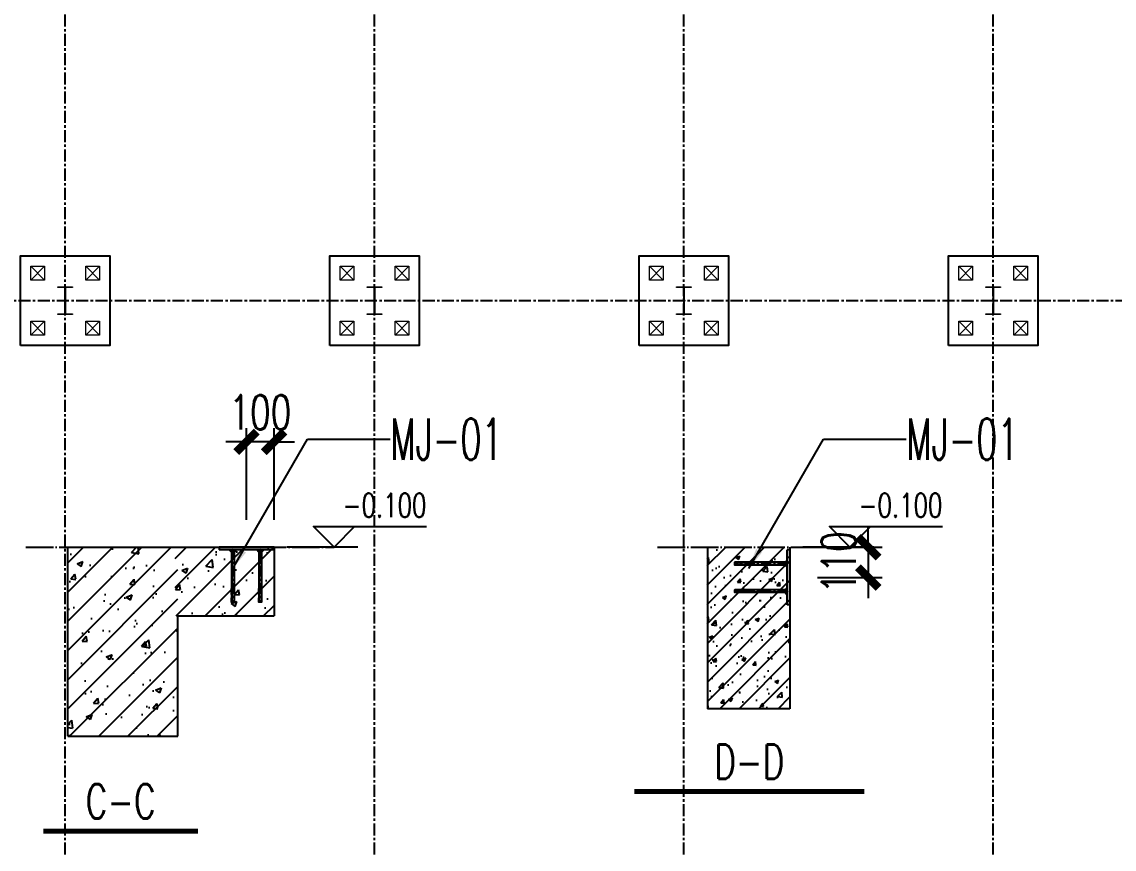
# Model space of a CAD drawing. Extents: x 782294 to 1727252, y -631030 to 17645.
# Drawn here: x 1082719 to 1114496, y -549418 to -525359 of the extents above; entities that cross this region are included whole.
import ezdxf
from ezdxf.enums import TextEntityAlignment as Align

# ---------------------------------------------------------------- set-up
doc = ezdxf.new("R2010")
doc.units = 0
for name, pattern in [('CENTER', [2, 1.25, -0.25, 0.25, -0.25]), ('ZN-CENTER', [2, 1.25, -0.25, 0.25, -0.25]), ('ZN-DOTE', [2.42, 2, -0.2, 0.02, -0.2])]:
    doc.linetypes.add(name, pattern=pattern)
doc.layers.get('Defpoints').update_dxf_attribs({"color": 210})
for name, color, linetype in [('!ZN1-填充-8', 8, 'Continuous'), ('!ZN2-WALL-5', 5, 'Continuous'), ('!ZN3-铝板幕墙-3', 3, 'Continuous'), ('!ZN6-轴线-1', 1, 'ZN-CENTER'), ('20剖面图$0$AS-COLN', 6, 'Continuous'), ('20剖面图$0$PUB_HATCH', 8, 'Continuous'), ('2钢材断面', 2, 'Continuous'), ('3符号', 3, 'Continuous'), ('40钢材投影', 40, 'Continuous'), ('A-AXIS-DP', 126, 'Continuous'), ('ALT_CEN-0-30', 1, 'CENTER'), ('DIM', 173, 'Continuous'), ('DOTE', 1, 'CENTER'), ('S-DOTE1', 140, 'CENTER'), ('S-HATCH1-W', 252, 'Continuous'), ('TEXT', 7, 'Continuous'), ('结构轮廓线', 1, 'Continuous')]:
    doc.layers.add(name, color=color, linetype=linetype)
doc.layers.add('S-col', color=2, linetype='Continuous', lineweight=0)
doc.layers.add('S-zhuang', color=1, linetype='Continuous', lineweight=0)
doc.styles.add('DHTEXT-1', font='romans.shx', dxfattribs={"width": 0.7, "bigfont": 'chinese.shx'})
doc.styles.add('卓越符号', font='ROMANS.shx', dxfattribs={"width": 0.7, "bigfont": 'CHINESE.shx'})
doc.dimstyles.new('ZN50', dxfattribs={"dimscale": 50, "dimtxt": 2.5, "dimasz": 1.5, "dimexe": 1, "dimexo": 2, "dimgap": 0.9, "dimtad": 1, "dimdec": 0, "dimdsep": 46, "dimtxsty": 'DHTEXT-1', "dimblk": 'ARCHTICK', "dimcen": 2.5, "dimclrd": 173, "dimclre": 173, "dimclrt": 7, "dimazin": 2, "dimtfac": 1, "dimtdec": 0, "dimtix": 1, "dimtmove": 2, "dimatfit": 3, "dimfxl": 0, "dimtolj": 1, "dimtzin": 12, "dimarcsym": 0})

# ---------------------------------------------------------------- blocks, each defined once
blk = doc.blocks.new('20250821100720')
at = {"layer": 'DOTE', "ltscale": 280}
for p, q in [((85000, -8180), (85000, 83777.4)), ((94000, -8180), (94000, 83777.4)), ((103000, -8180), (103000, 83777.4)), ((112000, -8180), (112000, 83777.4)), ((195431, 53850), (-7455.8, 53850))]:
    blk.add_line(p, q, dxfattribs=at)
blk = doc.blocks.new('*U24')
at = {"ltscale": 10}
blk.add_line((3.48, 0), (-6.85, 0), dxfattribs=at)
blk.add_lwpolyline([(3, 3), (0, 0), (-3, 3), (13.45, 3)])
at = {"color": 0, "style": '卓越符号', "width": 0.7, "flags": 8}
blk.add_attdef('±0.000', text='', height=3.5, dxfattribs=at).set_placement((13.45, 4.35), align=Align.RIGHT)
blk = doc.blocks.new('*U421')
at = {"const_width": 0.7}
blk.add_lwpolyline([(-11.26, 0), (11.26, 0)], dxfattribs=at)
at = {"color": 0, "style": '卓越符号', "width": 0.7, "flags": 8}
blk.add_attdef('图名', text='', height=5, dxfattribs=at).set_placement((0, 1.85), align=Align.CENTER)
blk.add_attdef('比例', (14.06, 1.85), '', height=4, dxfattribs=at)
blk = doc.blocks.new('_ArchTick')
at = {"color": 0, "linetype": 'ByBlock', "const_width": 0.4}
blk.add_lwpolyline([(-0.5, -0.5), (0.5, 0.5)], dxfattribs=at)
blk = doc.blocks.new('A$Cec10f56f')
at = {"layer": '!ZN1-填充-8'}
h = blk.add_hatch(color=252, dxfattribs=at)
h.dxf.hatch_style = 1
h.paths.add_polyline_path([(10, 55), (10, 62.9), (18, 55)])
h = blk.add_hatch(color=252, dxfattribs=at)
h.dxf.hatch_style = 1
h.paths.add_polyline_path([(18, 55), (18, 45), (10, 45), (10, 55)])
h = blk.add_hatch(color=252, dxfattribs=at)
h.dxf.hatch_style = 1
h.paths.add_polyline_path([(10, 45), (10, 37.1), (18, 45)])
h = blk.add_hatch(color=252, dxfattribs=at)
h.dxf.hatch_style = 1
h.paths.add_polyline_path([(10, -45), (10, -37.1), (18, -45)])
h = blk.add_hatch(color=252, dxfattribs=at)
h.dxf.hatch_style = 1
h.paths.add_polyline_path([(18, -45), (18, -55), (10, -55), (10, -45)])
h = blk.add_hatch(color=252, dxfattribs=at)
h.dxf.hatch_style = 1
h.paths.add_polyline_path([(10, -55), (10, -62.9), (18, -55)])
at = {"layer": '2钢材断面'}
for p, q in [((0, 100), (10, 100)), ((0, 100), (0, -100)), ((10, 100), (10, 45)), ((10, 45), (10, -44)), ((10, -44), (10, -100)), ((0, -100), (10, -100))]:
    blk.add_line(p, q, dxfattribs=at)
at = {"layer": '40钢材投影'}
for p, q in [((18, 55), (10, 62.9)), ((10, 55), (200, 55)), ((10, 45), (200, 45)), ((18, 45), (10, 37.1)), ((200, 55), (200, 45)), ((18, -45), (10, -37.1)), ((10, -45), (200, -45)), ((10, -55), (200, -55)), ((18, -55), (10, -62.9)), ((200, -45), (200, -55))]:
    blk.add_line(p, q, dxfattribs=at)
for points in [[(172, 45), (150, 45), (150, 55), (200, 55), (200, 45), (184, 45)], [(172, -55), (150, -55), (150, -45), (200, -45), (200, -55), (184, -55)]]:
    blk.add_lwpolyline(points, dxfattribs=at)
at = {"layer": 'ALT_CEN-0-30', "ltscale": 0.3}
for p, q in [((0, 50), (197.8, 50)), ((0, -50), (197.8, -50))]:
    blk.add_line(p, q, dxfattribs=at)
blk = doc.blocks.new('*D366')
at = {"layer": 'Defpoints', "color": 0, "ltscale": 500, "transparency": 16777216}
for p in [(317806.6, -569285.4), (317806.6, -569668.4), (317906.6, -569668.4)]:
    blk.add_point(p, dxfattribs=at)
at = {"layer": 'DIM', "color": 173, "linetype": 'ByBlock', "lineweight": -2, "ltscale": 500, "transparency": 16777216}
for p, q in [((317806.6, -569568.4), (317806.6, -569235.4)), ((317906.6, -569568.4), (317906.6, -569235.4)), ((317806.6, -569285.4), (317731.6, -569285.4)), ((317906.6, -569285.4), (317806.6, -569285.4)), ((317906.6, -569285.4), (317981.6, -569285.4))]:
    blk.add_line(p, q, dxfattribs=at)
at = {"layer": 'DIM', "color": 173, "lineweight": -2, "ltscale": 500, "transparency": 16777216, "xscale": 75, "yscale": 75, "zscale": 75}
blk.add_blockref('_ArchTick', (317806.6, -569285.4), dxfattribs=at)
at = {"layer": 'DIM', "color": 173, "lineweight": -2, "ltscale": 500, "transparency": 16777216, "xscale": 75, "yscale": 75, "zscale": 75, "rotation": 180}
blk.add_blockref('_ArchTick', (317906.6, -569285.4), dxfattribs=at)
at = {"layer": 'DIM', "color": 7, "ltscale": 500, "transparency": 16777216, "insert": (317856.6, -569177.9), "char_height": 125, "attachment_point": 5, "style": 'DHTEXT-1'}
blk.add_mtext('\\A1;100', dxfattribs=at)
blk = doc.blocks.new('*U422')
at = {"const_width": 0.7}
blk.add_lwpolyline([(-16.73, 0), (16.73, 0)], dxfattribs=at)
at = {"color": 0, "style": '卓越符号', "width": 0.7, "flags": 8}
blk.add_attdef('图名', text='', height=5, dxfattribs=at).set_placement((0, 1.85), align=Align.CENTER)
blk.add_attdef('比例', (19.53, 1.85), '', height=4, dxfattribs=at)
blk = doc.blocks.new('*D367')
at = {"layer": 'Defpoints', "color": 0, "ltscale": 500, "transparency": 16777216}
for p in [(319782.8, -569668.4), (319782.8, -569778.4), (320067.5, -569778.4)]:
    blk.add_point(p, dxfattribs=at)
at = {"layer": 'DIM', "color": 173, "linetype": 'ByBlock', "lineweight": -2, "ltscale": 500, "transparency": 16777216}
for p, q in [((320067.5, -569668.4), (320067.5, -569593.4)), ((319882.8, -569668.4), (320117.5, -569668.4)), ((320067.5, -569668.4), (320067.5, -569778.4)), ((319882.8, -569778.4), (320117.5, -569778.4)), ((320067.5, -569778.4), (320067.5, -569853.4))]:
    blk.add_line(p, q, dxfattribs=at)
at = {"layer": 'DIM', "color": 173, "lineweight": -2, "ltscale": 500, "transparency": 16777216, "xscale": 75, "yscale": 75, "zscale": 75}
for p, rotation in [((320067.5, -569668.4), 270), ((320067.5, -569778.4), 90)]:
    blk.add_blockref('_ArchTick', p, dxfattribs=dict(at, rotation=rotation))
at = {"layer": 'DIM', "color": 7, "ltscale": 500, "transparency": 16777216, "insert": (319960, -569723.4), "char_height": 125, "attachment_point": 5, "rotation": 90, "style": 'DHTEXT-1'}
blk.add_mtext('\\A1;110', dxfattribs=at)
blk = doc.blocks.new('S-ZHUANG-400')
at = {"layer": 'S-zhuang'}
for p, q in [((200, -200), (-200, 200)), ((-200, -200), (200, 200))]:
    blk.add_line(p, q, dxfattribs=at)
blk.add_lwpolyline([(-200, 200), (200, 200), (200, -200), (-200, -200)], close=True, dxfattribs=at)
blk = doc.blocks.new('CT4')
at = {"layer": 'S-DOTE1', "ltscale": 0.25}
for p, q in [((-99971, -169242), (-100091, -169242)), ((-100031, -169182), (-100031, -169302))]:
    blk.add_line(p, q, dxfattribs=at)
at = {"layer": 'S-HATCH1-W'}
blk.add_lwpolyline([(-101331, -170542), (-101331, -167942), (-98731, -167942), (-98731, -170542)], close=True, dxfattribs=at)
at = {"layer": 'S-zhuang', "rotation": 90}
for p in [(-100831, -168442), (-99231, -168442), (-100831, -170042), (-99231, -170042)]:
    blk.add_blockref('S-ZHUANG-400', p, dxfattribs=at)
blk = doc.blocks.new('A$C46867589')
at = {"layer": 'S-col'}
for points in [[(84785, 54250), (85215, 54250), (85215, 54232), (85006, 54232), (85006, 53468), (85215, 53468), (85215, 53450), (84785, 53450), (84785, 53468), (84994, 53468), (84994, 54232), (84785, 54232)], [(93785, 54250), (94215, 54250), (94215, 54232), (94006, 54232), (94006, 53468), (94215, 53468), (94215, 53450), (93785, 53450), (93785, 53468), (93994, 53468), (93994, 54232), (93785, 54232)], [(102785, 54250), (103215, 54250), (103215, 54232), (103006, 54232), (103006, 53468), (103215, 53468), (103215, 53450), (102785, 53450), (102785, 53468), (102994, 53468), (102994, 54232), (102785, 54232)], [(111785, 54250), (112215, 54250), (112215, 54232), (112006, 54232), (112006, 53468), (112215, 53468), (112215, 53450), (111785, 53450), (111785, 53468), (111994, 53468), (111994, 54232), (111785, 54232)]]:
    blk.add_lwpolyline(points, close=True, dxfattribs=at)
at = {"layer": 'S-zhuang'}
for p in [(185031, 223092), (194031, 223092), (203031, 223092), (212031, 223092)]:
    blk.add_blockref('CT4', p, dxfattribs=at)
blk = doc.blocks.new('20250913092138')
at = {"layer": '20剖面图$0$PUB_HATCH'}
h = blk.add_hatch(dxfattribs=at)
h.set_pattern_fill('钢筋混凝土', color=256, scale=30, style=0)
h.set_pattern_definition([(45, (537792.24, -567124.985), (-53.0330086, 53.0330086), []), (50, (537792.24, -567124.98), (215.178055, -18.82564), [22.5, -247.5]), (355, (537792.24, -567124.98), (-41.6254, 225.65764), [18, -198]), (100.4514, (537810.17, -567126.55), (173.552815, 206.83186), [19.12206, -210.342634]), (46.1842, (537792.24, -567064.98), (320.172315, -49.6557), [33.75, -371.25]), (96.6356, (537818.92, -567069.12), (280.39881, 292.23536), [28.68309, -315.5139]), (351.1842, (537792.24, -567065), (280.39858, 292.23558), [27, -297]), (21, (537822.24, -567079.98), (179.072116, -120.785667), [22.5, -247.5]), (326, (537822.24, -567079.98), (72.9946, 217.545014), [18, -198]), (71.4514, (537837.16, -567090.05), (252.06679, 96.75915), [19.12206, -210.342634]), (37.5, (537792.24, -567124.985), (3.6479566, 99.868156), [0, -195.6, 0, -201, 0, -198.75]), (7.5, (537792.24, -567124.98), (78.920861, 118.323514), [0, -114.6, 0, -191.1, 0, -75.75]), (327.5, (537725.34, -567124.985), (160.146731, -6.7664615), [0, -75, 0, -234, 0, -310.5]), (317.5, (537695.34, -567124.98), (174.95585, 30.031495), [0, -97.5, 0, -155.4, 0, -220.5])])
h.paths.add_polyline_path([(207.7, 345), (207.7, 1032.5), (-192.3, 1032.5), (-192.3, 345)])
h = blk.add_hatch(dxfattribs=at)
h.set_pattern_fill('钢筋混凝土', color=256, scale=30, style=0)
h.set_pattern_definition([(45, (537742.24, -567124.985), (-53.0330086, 53.0330086), []), (50, (537742.24, -567124.98), (215.178055, -18.82564), [22.5, -247.5]), (355, (537742.24, -567124.98), (-41.6254, 225.65764), [18, -198]), (100.4514, (537760.17, -567126.55), (173.552815, 206.83186), [19.12206, -210.342634]), (46.1842, (537742.24, -567064.98), (320.172315, -49.6557), [33.75, -371.25]), (96.6356, (537768.92, -567069.12), (280.39881, 292.23536), [28.68309, -315.5139]), (351.1842, (537742.24, -567065), (280.39858, 292.23558), [27, -297]), (21, (537772.24, -567079.98), (179.072116, -120.785667), [22.5, -247.5]), (326, (537772.24, -567079.98), (72.9946, 217.545014), [18, -198]), (71.4514, (537787.16, -567090.05), (252.06679, 96.75915), [19.12206, -210.342634]), (37.5, (537742.24, -567124.985), (3.6479566, 99.868156), [0, -195.6, 0, -201, 0, -198.75]), (7.5, (537742.24, -567124.98), (78.920861, 118.323514), [0, -114.6, 0, -191.1, 0, -75.75]), (327.5, (537675.34, -567124.985), (160.146731, -6.7664615), [0, -75, 0, -234, 0, -310.5]), (317.5, (537645.34, -567124.98), (174.95585, 30.031495), [0, -97.5, 0, -155.4, 0, -220.5])])
h.paths.add_polyline_path([(198.4, 1032.5), (198.4, 782.5), (557.7, 782.5), (557.7, 1032.5)])
at = {"layer": '!ZN2-WALL-5'}
for p, q in [((-192.3, 345), (-192.3, 1032.5)), ((-192.3, 1032.5), (557.7, 1032.5)), ((557.7, 1032.5), (557.7, 782.5)), ((207.7, 345), (207.7, 782.5)), ((207.7, 782.5), (557.7, 782.5)), ((-192.3, 345), (207.7, 345))]:
    blk.add_line(p, q, dxfattribs=at)
at = {"layer": '!ZN6-轴线-1', "color": 1, "linetype": 'ZN-DOTE', "ltscale": 50}
blk.add_line((-344.6, 1032.5), (775.9, 1032.5), dxfattribs=at)
at = {"layer": '20剖面图$0$AS-COLN'}
for p in [(557.7, 1032.5), (207.7, 782.5)]:
    blk.add_line(p, (557.7, 782.5), dxfattribs=at)
at = {"layer": '3符号', "color": 7}
ref = blk.add_blockref('*U24', (775.9, 1032.5), dxfattribs=dict(at, xscale=25, yscale=25, zscale=25))
ref.add_attrib('±0.000', '-0.100', dxfattribs={"layer": '0', "color": 0, "height": 87.5, "style": '卓越符号', "width": 0.7}).set_placement((1112.1, 1141.2), align=Align.RIGHT)
ref = blk.add_blockref('*U421', (0, 0), dxfattribs=dict(at, xscale=25, yscale=25, zscale=25))
ref.add_attrib('图名', 'C-C', dxfattribs={"layer": '0', "color": 0, "height": 125, "style": '卓越符号', "width": 0.7}).set_placement((0, 46.2), align=Align.CENTER)
at = {"layer": '40钢材投影', "color": 2, "ltscale": 500, "rotation": 270}
blk.add_blockref('A$Cec10f56f', (457.7, 1032.5), dxfattribs=at)
at = {"layer": 'TEXT', "ltscale": 500, "style": 'DHTEXT-1', "width": 0.6}
blk.add_text('MJ-01', height=150, dxfattribs=at).set_placement((980.5, 1424.9), align=Align.MIDDLE_LEFT)
at = {"layer": 'DIM', "ltscale": 500}
dim = blk.add_linear_dim(base=(457.7, 1415.4), p1=(557.7, 1032.5), p2=(457.7, 1032.5), dimstyle='ZN50', dxfattribs=at)
dim.commit()
dim.dimension.update_dxf_attribs({"geometry": '*D366', "text_midpoint": (507.7, 1522.9), "insert": (-317348.9, 570700.8)})
at = {"layer": 'DIM', "color": 1}
blk.add_leader([(407.7, 954.5), (679.3, 1424.9), (980.5, 1424.9)], dimstyle='ZN50', dxfattribs=at)
blk = doc.blocks.new('20250913092141')
at = {"layer": '!ZN1-填充-8', "ltscale": 20}
h = blk.add_hatch(dxfattribs=at)
h.set_pattern_fill('钢筋混凝土', color=256, scale=20)
h.set_pattern_definition([(45, (62166, 69172.554), (-35.35534, 35.35534), []), (50, (62166, 69172.55), (143.45204, -12.55043), [15, -165]), (355, (62166, 69172.55), (-27.75027, 150.43843), [12, -132]), (100.4514, (62177.95, 69171.51), (115.70188, 137.8879), [12.74804, -140.22842]), (46.1842, (62166, 69212.55), (213.4482, -33.1038), [22.5, -247.5]), (96.6356, (62183.79, 69209.8), (186.93254, 194.82357), [19.12206, -210.3426]), (351.1842, (62166, 69212.55), (186.9324, 194.8237), [18, -198]), (21, (62186, 69202.55), (119.38141, -80.52378), [15, -165]), (326, (62186, 69202.55), (48.66307, 145.03), [12, -132]), (71.4514, (62195.95, 69195.84), (168.04453, 64.5061), [12.74804, -140.22842]), (37.5, (62166, 69172.554), (2.43197, 66.57877), [0, -130.4, 0, -134, 0, -132.5]), (7.5, (62166, 69172.554), (52.61391, 78.88234), [0, -76.4, 0, -127.4, 0, -50.5]), (327.5, (62121.4, 69172.554), (106.764487, -4.510974), [0, -50, 0, -156, 0, -207]), (317.5, (62101.4, 69172.55), (116.63723, 20.021), [0, -65, 0, -103.6, 0, -147])])
h.paths.add_polyline_path([(-152.8, 888.4), (-152.8, 688.4), (-152, 300.9), (148, 300.9), (148, 888.4)])
at = {"layer": '!ZN2-WALL-5'}
for p, q in [((-152, 888.4), (-152, 300.9)), ((148, 888.4), (148, 300.9)), ((148, 300.9), (-152, 300.9))]:
    blk.add_line(p, q, dxfattribs=at)
at = {"layer": '!ZN6-轴线-1', "color": 1, "linetype": 'ZN-DOTE', "ltscale": 50}
blk.add_line((-333.2, 888.4), (366.3, 888.4), dxfattribs=at)
at = {"layer": '3符号', "color": 7}
ref = blk.add_blockref('*U24', (366.2, 888.4), dxfattribs=dict(at, xscale=25, yscale=25, zscale=25))
ref.add_attrib('±0.000', '-0.100', dxfattribs={"layer": '0', "color": 0, "height": 87.5, "style": '卓越符号', "width": 0.7}).set_placement((702.4, 997.1), align=Align.RIGHT)
ref = blk.add_blockref('*U422', (0, 0), dxfattribs=dict(at, xscale=25, yscale=25, zscale=25))
ref.add_attrib('图名', 'D-D', dxfattribs={"layer": '0', "color": 0, "height": 125, "style": '卓越符号', "width": 0.7}).set_placement((0, 46.2), align=Align.CENTER)
at = {"layer": '40钢材投影', "color": 2, "ltscale": 500, "rotation": 180}
blk.add_blockref('A$Cec10f56f', (148, 778.4), dxfattribs=at)
at = {"layer": 'TEXT', "ltscale": 500, "style": 'DHTEXT-1', "width": 0.6}
blk.add_text('MJ-01', height=150, dxfattribs=at).set_placement((570.8, 1280.8), align=Align.MIDDLE_LEFT)
at = {"layer": 'DIM', "ltscale": 500}
dim = blk.add_linear_dim(base=(432.7, 778.4), p1=(148, 888.4), p2=(148, 778.4), angle=90, dimstyle='ZN50', dxfattribs=at)
dim.commit()
dim.dimension.update_dxf_attribs({"geometry": '*D367', "text_midpoint": (325.2, 833.4), "insert": (-319634.8, 570556.7)})
at = {"layer": 'DIM', "color": 1}
blk.add_leader([(-2, 810.4), (269.6, 1280.8), (570.8, 1280.8)], dimstyle='ZN50', dxfattribs=at)

msp = doc.modelspace()

# ---------------------------------------------------------------- block references
at = {"layer": '!ZN3-铝板幕墙-3', "ltscale": 1750}
msp.add_blockref('A$C46867589', (998978.7, -587318.4), dxfattribs=at)
at = {"layer": 'A-AXIS-DP', "ltscale": 2800}
msp.add_blockref('20250821100720', (998978.7, -587318.4), dxfattribs=at)
at = {"layer": '结构轮廓线', "ltscale": 500, "xscale": 8, "yscale": 8, "zscale": 8}
for name, p in [('20250913092138', (1085594.2, -548896.5, 0)), ('20250913092141', (1103881.4, -547743.6, 0))]:
    msp.add_blockref(name, p, dxfattribs=at)

doc.saveas('drawing.dxf')
